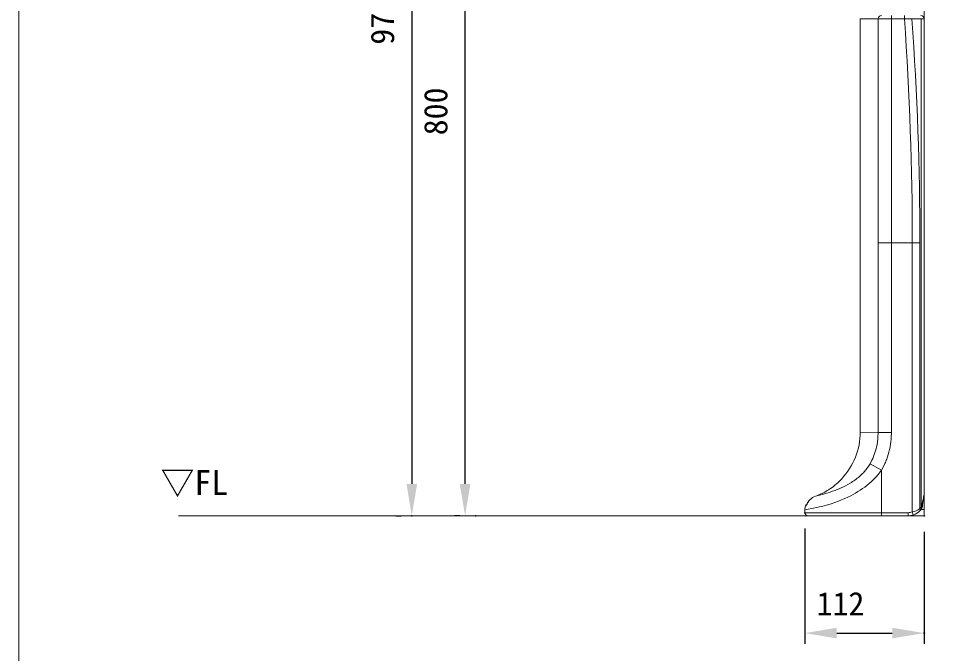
# Model space of a CAD drawing. Units: millimetres, scale not verified. Extents: x -203 to 203, y -143 to 143.
# Drawn here: x -198 to -110, y -106.9 to -47.3 of the extents above; entities that cross this region are included whole.
import ezdxf
from ezdxf.enums import TextEntityAlignment as Align

# ---------------------------------------------------------------- set-up
doc = ezdxf.new("R2010")
doc.units = ezdxf.units.MM
doc.header["$LTSCALE"] = 0.25
doc.header["$PDMODE"] = 32
doc.header["$PDSIZE"] = 0.05
for name, color, linetype, lineweight in [('0-1_DIMENSION_LINES$02_DIMENSI', 1, 'Continuous', 25), ('0-4_図面_FORMAT$01_WAKU$OUT_LINE', 6, 'Continuous', 18), ('0-8_DIMENSION_LINES$03_LINES', 7, 'Continuous', 18), ('0-A_DIMENSION_LINES$04_SUB_LIN', 4, 'Continuous', 18)]:
    doc.layers.add(name, color=color, linetype=linetype, lineweight=lineweight)
doc.layers.add('0-2_DEFPOINTS', color=7, linetype='Continuous')
doc.styles.add('ＭＳ ゴシック', font='')
doc.styles.get('ＭＳ ゴシック').set_extended_font_data('MS Gothic')

# ---------------------------------------------------------------- blocks, each defined once
blk = doc.blocks.new('D25')
at = {"layer": '0-1_DIMENSION_LINES$02_DIMENSI', "color": 7}
for p, q in [((85.8, 53.3), (85.8, 42.5)), ((97, 53), (97, 42.5)), ((88.7998, 43.5), (94.0002, 43.5))]:
    blk.add_line(p, q, dxfattribs=at)
for points in [[(88.7998, 44), (88.7998, 43), (85.8, 43.5)], [(94.0002, 43), (94.0002, 44), (97, 43.5)]]:
    blk.add_solid(points, dxfattribs=at)
at = {"layer": '0-2_DEFPOINTS'}
for p in [(85.8, 54.8), (97, 54.5), (97, 43.5)]:
    blk.add_point(p, dxfattribs=at)
at = {"layer": '0-1_DIMENSION_LINES$02_DIMENSI', "color": 7, "style": 'ＭＳ ゴシック'}
blk.add_text('112', height=2.199, dxfattribs=at).set_placement((86.9, 44.5), align=Align.BOTTOM_LEFT)
blk = doc.blocks.new('D42')
at = {"layer": '0-1_DIMENSION_LINES$02_DIMENSI', "color": 7}
for p, q in [((48.9, 148.5002), (48.9, 57.4998)), ((47.4, 54.5), (47.9, 54.5))]:
    blk.add_line(p, q, dxfattribs=at)
blk.add_solid([(48.4, 57.4998), (49.4, 57.4998), (48.9, 54.5)], dxfattribs=at)
at = {"layer": '0-2_DEFPOINTS'}
blk.add_point((48.9, 54.5), dxfattribs=at)
at = {"layer": '0-1_DIMENSION_LINES$02_DIMENSI', "color": 7, "style": 'ＭＳ ゴシック'}
blk.add_text('970', height=2.199, rotation=90, dxfattribs=at).set_placement((47.9, 98.7143), align=Align.BOTTOM_LEFT)
blk = doc.blocks.new('D43')
at = {"layer": '0-1_DIMENSION_LINES$02_DIMENSI', "color": 7}
for p, q in [((67.8718, 134.496), (52.9, 134.496)), ((53.9, 57.4998), (53.9, 131.4962)), ((53.4, 54.5), (52.9, 54.5))]:
    blk.add_line(p, q, dxfattribs=at)
for points in [[(54.4, 131.4962), (53.4, 131.4962), (53.9, 134.496)], [(53.4, 57.4998), (54.4, 57.4998), (53.9, 54.5)]]:
    blk.add_solid(points, dxfattribs=at)
at = {"layer": '0-2_DEFPOINTS'}
for p in [(53.9, 134.496), (69.3718, 134.496), (54.9, 54.5)]:
    blk.add_point(p, dxfattribs=at)
at = {"layer": '0-1_DIMENSION_LINES$02_DIMENSI', "color": 7, "style": 'ＭＳ ゴシック'}
blk.add_text('800', height=2.199, rotation=90, dxfattribs=at).set_placement((52.9, 90.2123), align=Align.BOTTOM_LEFT)

msp = doc.modelspace()

# ---------------------------------------------------------------- linework, layer by layer
at = {"layer": '0-4_図面_FORMAT$01_WAKU$OUT_LINE'}
msp.add_lwpolyline([(-198, -138), (198, -138), (198, 138), (-198, 138)], close=True, dxfattribs=at)
at = {"layer": '0-8_DIMENSION_LINES$03_LINES'}
for p, q in [((-113, 21), (-113, -94)), ((-118.9999, -86.1298), (-118.9999, -47.35)), ((-113, -47.35), (-113, -91.8)), ((-117, -89.7082), (-118.0785, -89.1216)), ((-120.9742, -90.7727), (-120.7757, -90.5562)), ((-122.0007, -91.5709), (-121.9066, -91.5121)), ((-121.1328, -90.9168), (-120.8988, -90.689)), ((-123.212, -92.1634), (-123.2133, -92.1599)), ((-113.0647, -92.3817), (-113.1274, -92.7228)), ((-113.0467, -92.2691), (-113.0647, -92.3817)), ((-113.0134, -92.0031), (-113.0467, -92.2691)), ((-113.0097, -91.9704), (-113.0134, -92.0031)), ((-113, -91.8), (-113.0094, -91.9679)), ((-124.1108, -93.0802), (-124.114, -93.0831)), ((-124.11, -93.0795), (-124.1108, -93.0802)), ((-124.1092, -93.0786), (-124.11, -93.0795)), ((-124.1083, -93.0777), (-124.1092, -93.0786)), ((-124.1074, -93.0768), (-124.1083, -93.0777)), ((-124.1066, -93.0758), (-124.1074, -93.0768)), ((-124.1056, -93.0747), (-124.1066, -93.0758)), ((-124.1047, -93.0735), (-124.1056, -93.0747)), ((-124.1037, -93.0722), (-124.1047, -93.0735)), ((-124.1027, -93.0708), (-124.1037, -93.0722)), ((-124.1017, -93.0693), (-124.1027, -93.0708)), ((-124.1006, -93.0676), (-124.1017, -93.0693)), ((-124.0995, -93.0659), (-124.1006, -93.0676)), ((-124.0972, -93.0619), (-124.0995, -93.0659)), ((-124.0946, -93.0574), (-124.0972, -93.0619)), ((-124.0891, -93.0469), (-124.0946, -93.0574)), ((-124.0421, -92.952), (-124.0891, -93.0469)), ((-123.9962, -92.863), (-124.0421, -92.952)), ((-123.9682, -92.8127), (-123.9962, -92.863)), ((-123.993, -92.9046), (-123.9929, -92.9042)), ((-123.993, -92.905), (-123.993, -92.9046)), ((-123.993, -92.9053), (-123.993, -92.905)), ((-123.993, -92.9057), (-123.993, -92.9053)), ((-123.993, -92.906), (-123.993, -92.9057)), ((-123.993, -92.9064), (-123.993, -92.906)), ((-123.993, -92.9067), (-123.993, -92.9064)), ((-123.9929, -92.9071), (-123.993, -92.9067)), ((-123.9929, -92.9042), (-123.9928, -92.9034)), ((-123.9929, -92.9074), (-123.9929, -92.9071)), ((-123.9929, -92.9077), (-123.9929, -92.9074)), ((-123.9928, -92.9078), (-123.9929, -92.9077)), ((-123.9928, -92.9034), (-123.9927, -92.9026)), ((-123.9928, -92.908), (-123.9928, -92.9078)), ((-123.9928, -92.9081), (-123.9928, -92.908)), ((-123.9927, -92.9083), (-123.9928, -92.9081)), ((-123.9927, -92.9026), (-123.9926, -92.9017)), ((-123.9927, -92.9084), (-123.9927, -92.9083)), ((-123.9927, -92.9086), (-123.9927, -92.9084)), ((-123.9926, -92.9087), (-123.9927, -92.9086)), ((-123.9926, -92.9017), (-123.9924, -92.9008)), ((-123.9926, -92.9088), (-123.9926, -92.9087)), ((-123.9925, -92.909), (-123.9926, -92.9088)), ((-123.9925, -92.9091), (-123.9925, -92.909)), ((-123.9924, -92.9092), (-123.9925, -92.9091)), ((-123.9924, -92.9008), (-123.9922, -92.8999)), ((-123.9924, -92.9093), (-123.9924, -92.9092)), ((-123.9923, -92.9095), (-123.9924, -92.9093)), ((-123.9922, -92.9096), (-123.9923, -92.9095)), ((-123.9922, -92.8999), (-123.9917, -92.898)), ((-123.9922, -92.9097), (-123.9922, -92.9096)), ((-123.9921, -92.9098), (-123.9922, -92.9097)), ((-123.9921, -92.9099), (-123.9921, -92.9098)), ((-123.992, -92.91), (-123.9921, -92.9099)), ((-123.9919, -92.9101), (-123.992, -92.91)), ((-123.9918, -92.9102), (-123.9919, -92.9101)), ((-123.9917, -92.9103), (-123.9918, -92.9102)), ((-123.9917, -92.898), (-123.9912, -92.896)), ((-123.9917, -92.9104), (-123.9917, -92.9103)), ((-123.9916, -92.9105), (-123.9917, -92.9104)), ((-123.9915, -92.9106), (-123.9916, -92.9105)), ((-123.9914, -92.9107), (-123.9915, -92.9106)), ((-123.9913, -92.9108), (-123.9914, -92.9107)), ((-123.9912, -92.9109), (-123.9913, -92.9108)), ((-123.9912, -92.896), (-123.9899, -92.8918)), ((-123.9911, -92.911), (-123.9912, -92.9109)), ((-123.991, -92.9111), (-123.9911, -92.911)), ((-123.9909, -92.9111), (-123.991, -92.9111)), ((-123.9908, -92.9112), (-123.9909, -92.9111)), ((-123.9907, -92.9113), (-123.9908, -92.9112)), ((-123.9906, -92.9113), (-123.9907, -92.9113)), ((-123.9904, -92.9114), (-123.9906, -92.9113)), ((-123.9903, -92.9115), (-123.9904, -92.9114)), ((-123.9902, -92.9115), (-123.9903, -92.9115)), ((-123.9901, -92.9116), (-123.9902, -92.9115)), ((-123.9899, -92.9116), (-123.9901, -92.9116)), ((-123.9899, -92.8918), (-123.9884, -92.8873)), ((-123.9898, -92.9117), (-123.9899, -92.9116)), ((-123.9897, -92.9117), (-123.9898, -92.9117)), ((-123.9895, -92.9118), (-123.9897, -92.9117)), ((-123.9891, -92.9119), (-123.9895, -92.9118)), ((-123.9884, -92.8873), (-123.984, -92.875)), ((-123.984, -92.875), (-123.9787, -92.8616)), ((-123.9787, -92.8616), (-123.9725, -92.8469)), ((-123.9725, -92.8469), (-123.9653, -92.831)), ((-123.9374, -92.7606), (-123.9682, -92.8127)), ((-123.9653, -92.831), (-123.9544, -92.809)), ((-123.9544, -92.809), (-123.9419, -92.7853)), ((-123.9419, -92.7853), (-123.9279, -92.7603)), ((-123.9207, -92.7338), (-123.9374, -92.7606)), ((-123.9279, -92.7603), (-123.9127, -92.7344)), ((-123.9034, -92.707), (-123.9207, -92.7338)), ((-123.9127, -92.7344), (-123.8927, -92.7018)), ((-123.8852, -92.6802), (-123.9034, -92.707)), ((-123.8927, -92.7018), (-123.8711, -92.6688)), ((-123.8662, -92.6537), (-123.8852, -92.6802)), ((-123.8711, -92.6688), (-123.8479, -92.6357)), ((-123.8464, -92.6275), (-123.8662, -92.6537)), ((-123.8479, -92.6357), (-123.8358, -92.6192)), ((-123.8259, -92.6018), (-123.8464, -92.6275)), ((-123.8358, -92.6192), (-123.8233, -92.6028)), ((-123.8047, -92.5764), (-123.8259, -92.6018)), ((-123.8233, -92.6028), (-123.808, -92.5837)), ((-123.808, -92.5837), (-123.7922, -92.5647)), ((-123.7829, -92.5512), (-123.8047, -92.5764)), ((-123.7922, -92.5647), (-123.7596, -92.5273)), ((-123.6928, -92.4522), (-123.7829, -92.5512)), ((-123.7596, -92.5273), (-123.6916, -92.4535)), ((-123.6889, -92.4562), (-123.6928, -92.4522)), ((-113.1642, -93.0458), (-113.1642, -93.0694)), ((-113.1632, -92.9965), (-113.1635, -93.0115)), ((-113.1635, -93.0115), (-113.163, -93.0457)), ((-113.1625, -92.9815), (-113.1632, -92.9965)), ((-113.1615, -92.9665), (-113.1625, -92.9815)), ((-113.1602, -92.9516), (-113.1615, -92.9665)), ((-113.1569, -92.9218), (-113.1602, -92.9516)), ((-113.1409, -92.8069), (-113.1569, -92.9218)), ((-113.1274, -92.7228), (-113.1409, -92.8069)), ((-113, -94), (-183, -94)), ((-124.2, -93.427), (-124.2, -93.7)), ((-117, -94), (-123.9, -94)), ((-114.5, -94), (-117, -94)), ((-113, -93.4), (-113.3, -93.4)), ((-113.2419, -93.3168), (-113.2563, -93.3385)), ((-113.23, -93.4), (-113.23, -93.3254)), ((-113, -93.4), (-113, -94))]:
    msp.add_line(p, q, dxfattribs=at)
msp.add_lwpolyline([(-113, -94), (-114.2067, -94), (-114.5016, -94)], dxfattribs=at)
for centre, radius, start, end in [((-113.3, -47.35), 0.3, 0, 90), ((-125.3999, -86.1298), 6.4, 316.73616, 0.00002), ((-124.9804, -86.7177), 5.6933, 304.02463, 318.15144), ((-122.7624, -93.4241), 1.3454, 109.62716, 133.74864), ((-122.7661, -93.4249), 1.3417, 109.46962, 133.61347), ((-125.3708, -86.1214), 6.4091, 289.66141, 299.61447), ((-114.5, -91.8), 1.5, 352.19566, 353.57511), ((-122.7503, -93.4442), 1.4498, 165.54706, 179.31963), ((-123.9168, -93.1451), 0.245, 108.15106, 165.15254), ((-113.617, -93.0669), 0.4512, 322.47152, 359.67795), ((-123.9, -93.7), 0.3, 180, 270), ((-114.5, -92.5), 1.5, 270, 288.75247), ((-114.4844, -92.5241), 1.4722, 288.4777, 317.49409), ((-114.5, -92.5), 1.5, 317.21933, 326.01105)]:
    msp.add_arc(centre, radius, start, end, dxfattribs=at)
at = {"layer": '0-A_DIMENSION_LINES$04_SUB_LIN'}
for p, q in [((-117.3194, -68.3786), (-117.3037, -47.3559)), ((-116.0655, -47.371), (-116.0732, -68.3786)), ((-116.0655, -47.371), (-116.0655, -47.05)), ((-114.8531, -47.371), (-116.0655, -47.371)), ((-114.8531, -47.371), (-114.8531, -47.05)), ((-114.1426, -47.35), (-114.8531, -47.371)), ((-113.2929, -47.35), (-114.1426, -47.35)), ((-113.2929, -93.1708), (-113.2929, -47.35)), ((-113, -47.35), (-113.2929, -47.35)), ((-117.3197, -86.1921), (-117.3194, -68.3786)), ((-116.0732, -68.3786), (-117.3194, -68.3786)), ((-116.0734, -68.3786), (-114.1142, -68.3786)), ((-116.0732, -68.3786), (-116.0733, -86.1921)), ((-113.4071, -68.3786), (-114.1142, -68.3786)), ((-114.1142, -93.6363), (-114.1142, -68.3786)), ((-113.4071, -68.3786), (-113.4071, -93.315)), ((-118.9999, -86.1298), (-117.3194, -86.1921)), ((-117.3361, -86.574), (-117.3197, -86.1921)), ((-116.0733, -86.1921), (-117.3197, -86.1921)), ((-116.0733, -86.1921), (-116.0932, -86.6507)), ((-117.3943, -87.1423), (-117.3803, -87.0483)), ((-117.3803, -87.0483), (-117.3681, -86.9542)), ((-117.3681, -86.9542), (-117.3578, -86.8594)), ((-117.3578, -86.8594), (-117.3492, -86.7644)), ((-117.3492, -86.7644), (-117.3361, -86.574)), ((-116.1321, -87.1072), (-116.147, -87.221)), ((-116.1195, -86.9933), (-116.1321, -87.1072)), ((-116.109, -86.8793), (-116.1195, -86.9933)), ((-116.0932, -86.6507), (-116.109, -86.8793)), ((-117.62, -88.0691), (-117.5634, -87.8856)), ((-117.5634, -87.8856), (-117.5124, -87.7004)), ((-117.5124, -87.7004), (-117.4671, -87.5155)), ((-117.4671, -87.5155), (-117.4275, -87.3294)), ((-117.4275, -87.3294), (-117.41, -87.236)), ((-117.41, -87.236), (-117.3943, -87.1423)), ((-116.3094, -88.0088), (-116.3713, -88.2298)), ((-116.2537, -87.7854), (-116.3094, -88.0088)), ((-116.205, -87.5606), (-116.2537, -87.7854)), ((-116.1836, -87.4477), (-116.205, -87.5606)), ((-116.1642, -87.3345), (-116.1836, -87.4477)), ((-116.147, -87.221), (-116.1642, -87.3345)), ((-118.0785, -89.1216), (-117.9082, -88.7783)), ((-117.9082, -88.7783), (-117.8274, -88.6048)), ((-117.8274, -88.6048), (-117.7518, -88.4291)), ((-117.7518, -88.4291), (-117.7164, -88.3401)), ((-117.7164, -88.3401), (-117.6826, -88.2504)), ((-117.6826, -88.2504), (-117.6505, -88.16)), ((-117.6505, -88.16), (-117.62, -88.0691)), ((-116.5996, -88.8782), (-116.6449, -88.984)), ((-116.5566, -88.7721), (-116.5996, -88.8782)), ((-116.5157, -88.6651), (-116.5566, -88.7721)), ((-116.4768, -88.5573), (-116.5157, -88.6651)), ((-116.4398, -88.4488), (-116.4768, -88.5573)), ((-116.3713, -88.2298), (-116.4398, -88.4488)), ((-118.5731, -89.8002), (-118.5063, -89.7222)), ((-118.5063, -89.7222), (-118.4406, -89.6421)), ((-118.4406, -89.6421), (-118.3764, -89.5599)), ((-118.3764, -89.5599), (-118.314, -89.4756)), ((-118.314, -89.4756), (-118.2533, -89.3891)), ((-118.2533, -89.3891), (-118.0785, -89.1216)), ((-117, -89.7082), (-117.2175, -89.9955)), ((-116.7911, -89.2969), (-117, -89.7082)), ((-117, -89.7082), (-117, -93.7)), ((-116.6921, -89.089), (-116.7911, -89.2969)), ((-116.6449, -88.984), (-116.6921, -89.089)), ((-119.6128, -90.7168), (-119.5027, -90.6394)), ((-119.5027, -90.6394), (-119.3921, -90.5579)), ((-119.3921, -90.5579), (-119.281, -90.4721)), ((-119.281, -90.4721), (-119.1728, -90.3844)), ((-119.1728, -90.3844), (-119.0648, -90.2922)), ((-119.0648, -90.2922), (-118.9573, -90.1955)), ((-118.9573, -90.1955), (-118.8508, -90.0941)), ((-118.8508, -90.0941), (-118.7803, -90.0238)), ((-118.7803, -90.0238), (-118.7105, -89.9513)), ((-118.7105, -89.9513), (-118.6414, -89.8768)), ((-118.6414, -89.8768), (-118.5731, -89.8002)), ((-117.7964, -90.6301), (-117.9812, -90.8024)), ((-117.6199, -90.4538), (-117.7964, -90.6301)), ((-117.5356, -90.3653), (-117.6199, -90.4538)), ((-117.4528, -90.2751), (-117.5356, -90.3653)), ((-117.3717, -90.183), (-117.4528, -90.2751)), ((-117.2926, -90.0891), (-117.3717, -90.183)), ((-117.2175, -89.9955), (-117.2926, -90.0891)), ((-121.1773, -91.5369), (-120.9851, -91.4577)), ((-120.9851, -91.4577), (-120.7869, -91.3708)), ((-120.7869, -91.3708), (-120.5812, -91.2746)), ((-120.5812, -91.2746), (-120.3727, -91.1703)), ((-120.3727, -91.1703), (-120.1575, -91.0546)), ((-120.1575, -91.0546), (-119.9423, -90.9294)), ((-119.9423, -90.9294), (-119.8328, -90.8617)), ((-119.8328, -90.8617), (-119.7221, -90.7903)), ((-119.7221, -90.7903), (-119.6128, -90.7168)), ((-118.7872, -91.4416), (-119.0001, -91.5863)), ((-118.5788, -91.2911), (-118.7872, -91.4416)), ((-118.3753, -91.1349), (-118.5788, -91.2911)), ((-118.1742, -90.9707), (-118.3753, -91.1349)), ((-117.9812, -90.8024), (-118.1742, -90.9707)), ((-123.2144, -92.1569), (-122.5785, -91.9984)), ((-122.5785, -91.9984), (-122.2289, -91.8996)), ((-122.2289, -91.8996), (-121.8209, -91.7716)), ((-121.8209, -91.7716), (-121.5985, -91.6954)), ((-121.5985, -91.6954), (-121.3619, -91.6087)), ((-121.3619, -91.6087), (-121.1773, -91.5369)), ((-120.4594, -92.3814), (-120.7574, -92.5086)), ((-120.179, -92.252), (-120.4594, -92.3814)), ((-119.8903, -92.108), (-120.179, -92.252)), ((-119.6627, -91.9862), (-119.8903, -92.108)), ((-119.4382, -91.8586), (-119.6627, -91.9862)), ((-119.2172, -91.7253), (-119.4382, -91.8586)), ((-119.0001, -91.5863), (-119.2172, -91.7253)), ((-113.1633, -92.729), (-113.0669, -92.2984)), ((-113.0669, -92.2984), (-113.0495, -92.2074)), ((-113.0495, -92.2074), (-113.0344, -92.1182)), ((-113.0344, -92.1182), (-113.0102, -91.9455)), ((-113.0102, -91.9455), (-113, -91.8)), ((-124.114, -93.0831), (-124.1492, -93.0825)), ((-123.3995, -93.2848), (-124.0506, -93.4032)), ((-122.834, -93.1626), (-123.3995, -93.2848)), ((-122.5265, -93.0875), (-122.834, -93.1626)), ((-122.0466, -92.9568), (-122.5265, -93.0875)), ((-121.7156, -92.8559), (-122.0466, -92.9568)), ((-121.3804, -92.7442), (-121.7156, -92.8559)), ((-121.0439, -92.6218), (-121.3804, -92.7442)), ((-120.7574, -92.5086), (-121.0439, -92.6218)), ((-113.2052, -93.0458), (-113.2028, -92.9831)), ((-113.2052, -93.0458), (-113.1642, -93.0458)), ((-113.2052, -93.0694), (-113.1642, -93.0694)), ((-113.2028, -92.9831), (-113.2014, -92.9623)), ((-113.2014, -92.9623), (-113.1994, -92.9413)), ((-113.1994, -92.9413), (-113.197, -92.9203)), ((-113.197, -92.9203), (-113.1912, -92.8788)), ((-113.1912, -92.8788), (-113.1783, -92.8032)), ((-113.1783, -92.8032), (-113.1633, -92.729)), ((-124.0506, -93.4032), (-124.2, -93.427)), ((-124.2, -93.7), (-117, -93.7)), ((-117, -93.7), (-117, -94)), ((-117, -93.7), (-114.5, -93.7)), ((-114.5, -93.7), (-114.5, -94)), ((-114.1142, -93.6363), (-114.0178, -93.9204))]:
    msp.add_line(p, q, dxfattribs=at)
msp.add_lwpolyline([(-113.2929, -93.1708), (-113.2052, -93.0694), (-113.2052, -93.0458)], dxfattribs=at)
for centre, radius, start, end in [((-26.5787, 26188.4143), 26235.9271, 269.79817, 269.80187), ((-117.0105, -47.3433), 0.2934, 91.47522, 182.45851), ((-116.2515, -11.8144), 35.5571, 268.30419, 270.29963), ((-413.1215, -68.3787), 299.0073, 0.00001, 4.02881), ((-414.4068, -68.3786), 300.9997, 0, 4.0061), ((-124.517, -87.559), 4.7375, 299.22905, 305.07291), ((-113.0861, -91.9593), 0.0771, 353.66387, 10.35425), ((-123.8977, -93.1326), 0.2218, 112.44439, 167.12927), ((-114.2879, -92.5), 1.2, 317.21933, 326.01105), ((-113.4001, -93.2821), 0.1545, 338.5617, 46.06767), ((-113.4901, -93.1536), 0.2971, 326.68953, 16.4719), ((-114.5, -92.5), 1.2, 270, 288.75247), ((-114.5314, -91.7794), 1.9032, 282.66079, 306.20764), ((-113.5508, -93.4228), 0.1796, 327.67548, 36.85264)]:
    msp.add_arc(centre, radius, start, end, dxfattribs=at)

# ---------------------------------------------------------------- block references
at = {"layer": '0-1_DIMENSION_LINES$02_DIMENSI'}
for name in ['D42', 'D43', 'D25']:
    msp.add_blockref(name, (-210, -148.5), dxfattribs=at)

# ---------------------------------------------------------------- texts
at = {"layer": '0-1_DIMENSION_LINES$02_DIMENSI', "color": 7, "style": 'ＭＳ ゴシック'}
msp.add_text('▽FL', height=2.328, dxfattribs=at).set_placement((-184.6842, -92.733), align=Align.BOTTOM_LEFT)

doc.saveas('drawing.dxf')
